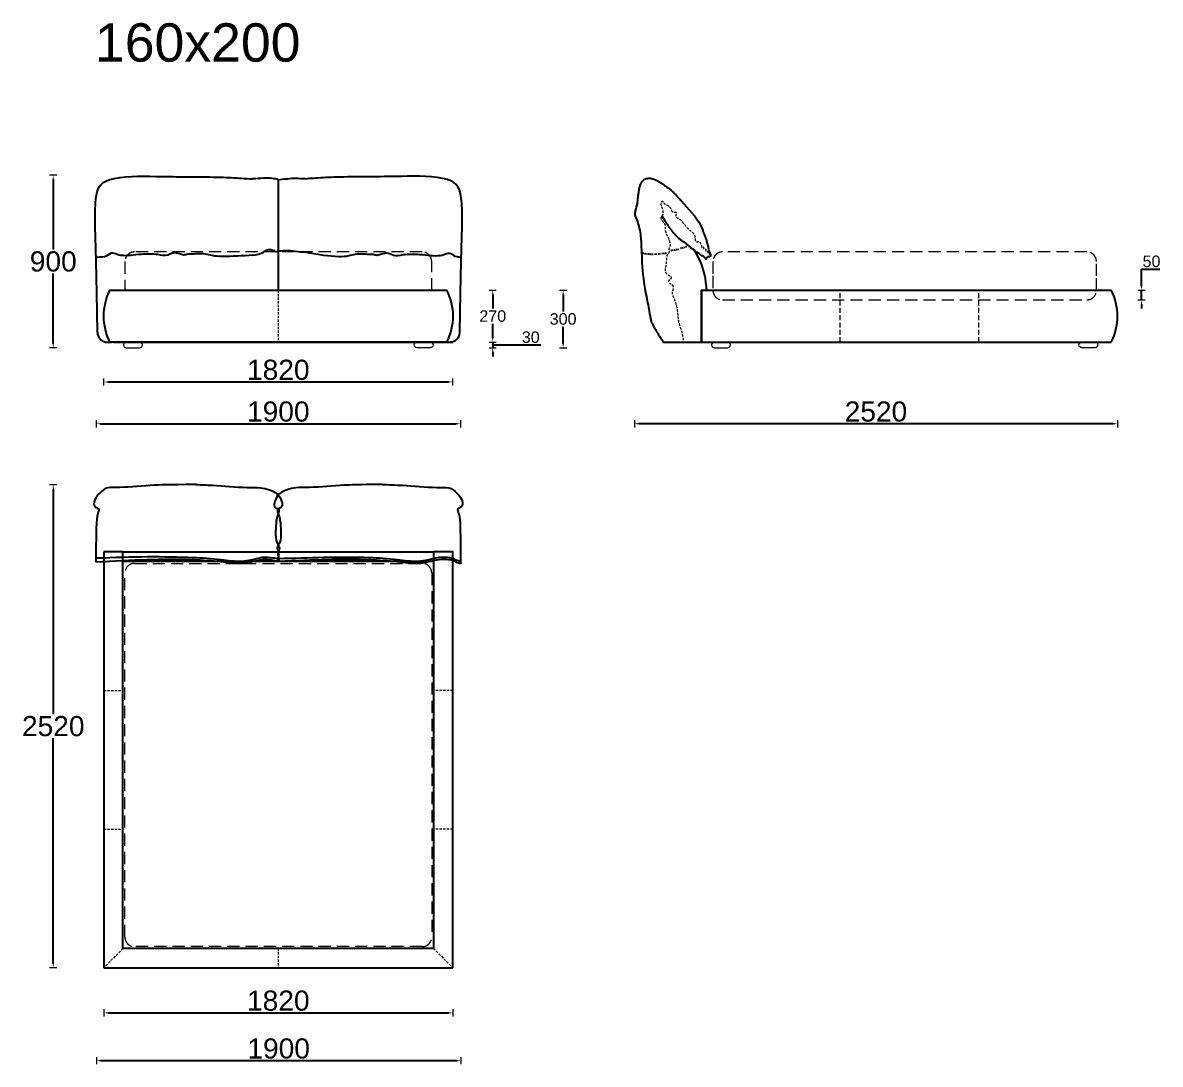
# Model space of a CAD drawing. Header units: millimetres. Extents: x -8642 to 13341, y -1807 to 10084.
# Drawn here: x -8642 to -2710, y 4649 to 10084 of the extents above; entities that cross this region are included whole.
import ezdxf

# ---------------------------------------------------------------- set-up
doc = ezdxf.new("R2010")
doc.units = ezdxf.units.MM
doc.header["$MEASUREMENT"] = 0
doc.linetypes.add('NASCOSTA', pattern=[9.525, 6.35, -3.175])
doc.linetypes.add('TRATTEGGIATA', pattern=[19.05, 12.7, -6.35])
doc.layers.add('_ARREDO', color=7, linetype='Continuous')
for name, color, linetype, lineweight in [('_CUCITURE', 8, 'TRATTEGGIATA', 9), ('_MATERASSO', 4, 'Continuous', 9), ('_PIEDINI', 3, 'Continuous', 9), ('_QUOTE', 1, 'Continuous', 9)]:
    doc.layers.add(name, color=color, linetype=linetype, lineweight=lineweight)
doc.styles.get("Standard").update_dxf_attribs({"font": 'arial.ttf'})
doc.dimstyles.new('1_1', dxfattribs={"dimscale": 15, "dimtxt": 4, "dimasz": 1.5, "dimexe": 1.25, "dimexo": 2, "dimtad": 1, "dimtih": 1, "dimtoh": 1, "dimdec": 0, "dimtxsty": 'Standard', "dimcen": 2.5, "dimclrd": 256, "dimclre": 256, "dimclrt": 256, "dimadec": 0, "dimazin": 0, "dimtfac": 1, "dimtdec": 0, "dimtmove": 0, "dimatfit": 3, "dimfxl": 1.25, "dimfxlon": 1, "dimlwe": 0, "dimarcsym": 0})

# ---------------------------------------------------------------- blocks, each defined once
blk = doc.blocks.new('*D0')
at = {"layer": '_QUOTE', "lineweight": 0, "transparency": 16777216}
for p, q in [((-8464.4, 7673.2), (-8501.9, 7673.2)), ((-8464.4, 5152.9), (-8501.9, 5152.9))]:
    blk.add_line(p, q, dxfattribs=at)
at = {"layer": '_QUOTE', "lineweight": -2, "transparency": 16777216}
for p, q in [((-8483.1, 7650.7), (-8483.1, 6476)), ((-8483.1, 5175.4), (-8483.1, 6350))]:
    blk.add_line(p, q, dxfattribs=at)
at = {"layer": '_QUOTE', "transparency": 16777216}
for points in [[(-8486.9, 7650.7), (-8479.4, 7650.7), (-8483.1, 7673.2)], [(-8486.9, 5175.4), (-8479.4, 5175.4), (-8483.1, 5152.9)]]:
    blk.add_solid(points, dxfattribs=at)
at = {"layer": 'Defpoints', "color": 0, "transparency": 16777216}
for p in [(-7739.8, 7673.2), (-8483.1, 5152.9), (-7739.8, 5152.9)]:
    blk.add_point(p, dxfattribs=at)
at = {"layer": '_QUOTE', "transparency": 16777216, "insert": (-8483.1, 6413), "char_height": 105, "attachment_point": 5}
blk.add_mtext('2520', dxfattribs=at)
blk = doc.blocks.new('*D1')
at = {"layer": '_QUOTE', "lineweight": 0, "transparency": 16777216}
for p, q in [((-8219.3, 8190.4), (-8219.3, 8227.9)), ((-6399.3, 8190.4), (-6399.3, 8227.9))]:
    blk.add_line(p, q, dxfattribs=at)
at = {"layer": '_QUOTE', "lineweight": -2, "transparency": 16777216}
blk.add_line((-8196.8, 8209.2), (-6421.8, 8209.2), dxfattribs=at)
at = {"layer": '_QUOTE', "transparency": 16777216}
for points in [[(-8196.8, 8212.9), (-8196.8, 8205.4), (-8219.3, 8209.2)], [(-6421.8, 8212.9), (-6421.8, 8205.4), (-6399.3, 8209.2)]]:
    blk.add_solid(points, dxfattribs=at)
at = {"layer": 'Defpoints', "color": 0, "transparency": 16777216}
for p in [(-6399.3, 8209.2), (-8219.3, 6237.9), (-6399.3, 6237.9)]:
    blk.add_point(p, dxfattribs=at)
at = {"layer": '_QUOTE', "transparency": 16777216, "insert": (-7309.3, 8272.2), "char_height": 105, "attachment_point": 5}
blk.add_mtext('1820', dxfattribs=at)
blk = doc.blocks.new('*D2')
at = {"layer": '_QUOTE', "lineweight": 0, "transparency": 16777216}
for p, q in [((-8257.6, 4686.8), (-8257.6, 4649.3)), ((-6357.2, 4686.8), (-6357.2, 4649.3))]:
    blk.add_line(p, q, dxfattribs=at)
at = {"layer": '_QUOTE', "lineweight": -2, "transparency": 16777216}
blk.add_line((-8235.1, 4668.1), (-6379.7, 4668.1), dxfattribs=at)
at = {"layer": '_QUOTE', "transparency": 16777216}
for points in [[(-8235.1, 4671.8), (-8235.1, 4664.3), (-8257.6, 4668.1)], [(-6379.7, 4671.8), (-6379.7, 4664.3), (-6357.2, 4668.1)]]:
    blk.add_solid(points, dxfattribs=at)
at = {"layer": 'Defpoints', "color": 0, "transparency": 16777216}
for p in [(-8257.6, 7404.9), (-6357.2, 7274.3), (-6357.2, 4668.1)]:
    blk.add_point(p, dxfattribs=at)
at = {"layer": '_QUOTE', "transparency": 16777216, "insert": (-7307.4, 4731), "char_height": 105, "attachment_point": 5}
blk.add_mtext('1900', dxfattribs=at)
blk = doc.blocks.new('*D3')
at = {"layer": '_QUOTE', "lineweight": 0, "transparency": 16777216}
for p, q in [((-8464.4, 9287.6), (-8501.9, 9287.6)), ((-8464.4, 8387.8), (-8501.9, 8387.8))]:
    blk.add_line(p, q, dxfattribs=at)
at = {"layer": '_QUOTE', "lineweight": -2, "transparency": 16777216}
for p, q in [((-8483.1, 9265.1), (-8483.1, 8900.7)), ((-8483.1, 8410.3), (-8483.1, 8774.7))]:
    blk.add_line(p, q, dxfattribs=at)
at = {"layer": '_QUOTE', "transparency": 16777216}
for points in [[(-8486.9, 9265.1), (-8479.4, 9265.1), (-8483.1, 9287.6)], [(-8486.9, 8410.3), (-8479.4, 8410.3), (-8483.1, 8387.8)]]:
    blk.add_solid(points, dxfattribs=at)
at = {"layer": 'Defpoints', "color": 0, "transparency": 16777216}
for p in [(-8483.1, 9287.6), (-7853.4, 9287.6), (-8067.5, 8387.8)]:
    blk.add_point(p, dxfattribs=at)
at = {"layer": '_QUOTE', "transparency": 16777216, "insert": (-8483.1, 8837.7), "char_height": 105, "attachment_point": 5}
blk.add_mtext('900', dxfattribs=at)
blk = doc.blocks.new('*D4')
at = {"layer": '_QUOTE', "lineweight": 0, "transparency": 16777216}
for p, q in [((-5842.6, 8687.8), (-5805.1, 8687.8)), ((-5842.6, 8387.8), (-5805.1, 8387.8))]:
    blk.add_line(p, q, dxfattribs=at)
at = {"layer": '_QUOTE', "lineweight": -2, "transparency": 16777216}
for p, q in [((-5823.8, 8665.3), (-5823.8, 8577.8)), ((-5823.8, 8410.3), (-5823.8, 8497.8))]:
    blk.add_line(p, q, dxfattribs=at)
at = {"layer": '_QUOTE', "transparency": 16777216}
for points in [[(-5827.6, 8665.3), (-5820.1, 8665.3), (-5823.8, 8687.8)], [(-5827.6, 8410.3), (-5820.1, 8410.3), (-5823.8, 8387.8)]]:
    blk.add_solid(points, dxfattribs=at)
at = {"layer": 'Defpoints', "color": 0, "transparency": 16777216}
for p in [(-6576.5, 8687.8), (-6576.5, 8387.8), (-5823.8, 8387.8)]:
    blk.add_point(p, dxfattribs=at)
at = {"layer": '_QUOTE', "transparency": 16777216, "insert": (-5823.8, 8537.8), "char_height": 60, "attachment_point": 5}
blk.add_mtext('300', dxfattribs=at)
blk = doc.blocks.new('*D5')
at = {"layer": '_QUOTE', "lineweight": 0, "transparency": 16777216}
for p, q in [((-6209.7, 8687.8), (-6172.2, 8687.8)), ((-6209.7, 8417.8), (-6172.2, 8417.8))]:
    blk.add_line(p, q, dxfattribs=at)
at = {"layer": '_QUOTE', "lineweight": -2, "transparency": 16777216}
for p, q in [((-6191, 8665.3), (-6191, 8592.8)), ((-6191, 8440.3), (-6191, 8512.8))]:
    blk.add_line(p, q, dxfattribs=at)
at = {"layer": '_QUOTE', "transparency": 16777216}
for points in [[(-6194.7, 8665.3), (-6187.2, 8665.3), (-6191, 8687.8)], [(-6194.7, 8440.3), (-6187.2, 8440.3), (-6191, 8417.8)]]:
    blk.add_solid(points, dxfattribs=at)
at = {"layer": 'Defpoints', "color": 0, "transparency": 16777216}
for p in [(-6774.4, 8687.8), (-6774.4, 8417.8), (-6191, 8417.8)]:
    blk.add_point(p, dxfattribs=at)
at = {"layer": '_QUOTE', "transparency": 16777216, "insert": (-6191, 8552.8), "char_height": 60, "attachment_point": 5}
blk.add_mtext('270', dxfattribs=at)
blk = doc.blocks.new('*D6')
at = {"layer": '_QUOTE', "lineweight": -2, "transparency": 16777216}
for p, q in [((-6191, 8440.3), (-6191, 8462.8)), ((-6191, 8417.8), (-6191, 8387.8)), ((-6191, 8417.8), (-6191, 8387.8)), ((-6191, 8402.8), (-6044.9, 8402.8)), ((-6191, 8365.3), (-6191, 8342.8)), ((-6044.9, 8402.8), (-5940.5, 8402.8))]:
    blk.add_line(p, q, dxfattribs=at)
at = {"layer": '_QUOTE', "lineweight": 0, "transparency": 16777216}
for p, q in [((-6209.7, 8417.8), (-6172.2, 8417.8)), ((-6209.7, 8387.8), (-6172.2, 8387.8))]:
    blk.add_line(p, q, dxfattribs=at)
at = {"layer": '_QUOTE', "transparency": 16777216}
for points in [[(-6194.7, 8440.3), (-6187.2, 8440.3), (-6191, 8417.8)], [(-6194.7, 8365.3), (-6187.2, 8365.3), (-6191, 8387.8)]]:
    blk.add_solid(points, dxfattribs=at)
at = {"layer": 'Defpoints', "color": 0, "transparency": 16777216}
for p in [(-6774.4, 8417.8), (-6551.2, 8387.8), (-6191, 8387.8)]:
    blk.add_point(p, dxfattribs=at)
at = {"layer": '_QUOTE', "transparency": 16777216, "insert": (-5992.7, 8442.8), "char_height": 60, "attachment_point": 5}
blk.add_mtext('30', dxfattribs=at)
blk = doc.blocks.new('*D7')
at = {"layer": '_QUOTE', "lineweight": -2, "transparency": 16777216}
for p, q in [((-2807.2, 8710.3), (-2807.2, 8798.4)), ((-2807.2, 8798.4), (-2712.1, 8798.4)), ((-2807.2, 8637.8), (-2807.2, 8687.8)), ((-2807.2, 8615.3), (-2807.2, 8592.8))]:
    blk.add_line(p, q, dxfattribs=at)
at = {"layer": '_QUOTE', "lineweight": 0, "transparency": 16777216}
for p, q in [((-2826, 8687.8), (-2788.5, 8687.8)), ((-2826, 8637.8), (-2788.5, 8637.8))]:
    blk.add_line(p, q, dxfattribs=at)
at = {"layer": '_QUOTE', "transparency": 16777216}
for points in [[(-2811, 8710.3), (-2803.5, 8710.3), (-2807.2, 8687.8)], [(-2811, 8615.3), (-2803.5, 8615.3), (-2807.2, 8637.8)]]:
    blk.add_solid(points, dxfattribs=at)
at = {"layer": 'Defpoints', "color": 0, "transparency": 16777216}
for p in [(-3359.5, 8687.8), (-3359.5, 8637.8), (-2807.2, 8637.8)]:
    blk.add_point(p, dxfattribs=at)
at = {"layer": '_QUOTE', "transparency": 16777216, "insert": (-2755, 8838.4), "char_height": 60, "attachment_point": 5}
blk.add_mtext('50', dxfattribs=at)
blk = doc.blocks.new('*D8')
at = {"layer": '_QUOTE', "lineweight": 0, "transparency": 16777216}
for p, q in [((-8219.3, 4936.3), (-8219.3, 4898.8)), ((-6399.3, 4936.3), (-6399.3, 4898.8))]:
    blk.add_line(p, q, dxfattribs=at)
at = {"layer": '_QUOTE', "lineweight": -2, "transparency": 16777216}
blk.add_line((-8196.8, 4917.6), (-6421.8, 4917.6), dxfattribs=at)
at = {"layer": '_QUOTE', "transparency": 16777216}
for points in [[(-8196.8, 4921.3), (-8196.8, 4913.8), (-8219.3, 4917.6)], [(-6421.8, 4921.3), (-6421.8, 4913.8), (-6399.3, 4917.6)]]:
    blk.add_solid(points, dxfattribs=at)
at = {"layer": 'Defpoints', "color": 0, "transparency": 16777216}
for p in [(-8219.3, 6119.3), (-6399.3, 6076.6), (-6399.3, 4917.6)]:
    blk.add_point(p, dxfattribs=at)
at = {"layer": '_QUOTE', "transparency": 16777216, "insert": (-7309.3, 4980.6), "char_height": 105, "attachment_point": 5}
blk.add_mtext('1820', dxfattribs=at)
blk = doc.blocks.new('*D9')
at = {"layer": '_QUOTE', "lineweight": 0, "transparency": 16777216}
for p, q in [((-5452.2, 8010.1), (-5452.2, 7972.6)), ((-2932.4, 8010.1), (-2932.4, 7972.6))]:
    blk.add_line(p, q, dxfattribs=at)
at = {"layer": '_QUOTE', "lineweight": -2, "transparency": 16777216}
blk.add_line((-2954.9, 7991.4), (-5429.7, 7991.4), dxfattribs=at)
at = {"layer": '_QUOTE', "transparency": 16777216}
for points in [[(-5429.7, 7995.1), (-5429.7, 7987.6), (-5452.2, 7991.4)], [(-2954.9, 7995.1), (-2954.9, 7987.6), (-2932.4, 7991.4)]]:
    blk.add_solid(points, dxfattribs=at)
at = {"layer": 'Defpoints', "color": 0, "transparency": 16777216}
for p in [(-5452.2, 8808.8), (-2932.4, 8552.8), (-5452.2, 7991.4)]:
    blk.add_point(p, dxfattribs=at)
at = {"layer": '_QUOTE', "transparency": 16777216, "insert": (-4192.3, 8054.4), "char_height": 105, "attachment_point": 5}
blk.add_mtext('2520', dxfattribs=at)
blk = doc.blocks.new('Sezione testata')
at = {"layer": '_ARREDO', "lineweight": 25}
for points in [[(-13185.4, -19536.9), (-13183.7, -19525.5), (-13183.5, -19523.1), (-13183.3, -19520.4), (-13183, -19517.5), (-13182.6, -19514.1), (-13182.3, -19510.4), (-13181.8, -19506.6), (-13181.5, -19502.6), (-13181, -19498.4), (-13180.3, -19494), (-13179.9, -19489.7), (-13178.4, -19480.5), (-13176.9, -19471.3), (-13176, -19466.6), (-13175, -19462.1), (-13174, -19457.8), (-13173, -19453.5), (-13171.9, -19449.3), (-13170.5, -19445.4), (-13169.3, -19441.8), (-13167.8, -19438.3), (-13166.4, -19435), (-13164.8, -19432), (-13163, -19429.3), (-13161.4, -19426.7), (-13159.6, -19424.3), (-13157.8, -19422.2), (-13156, -19420.3), (-13153.9, -19418.5), (-13152, -19416.9), (-13150, -19415.5), (-13147.8, -19414.2), (-13145.7, -19413.1), (-13143.5, -19412.2), (-13141.4, -19411.3), (-13139.1, -19410.7), (-13137, -19410.2), (-13134.7, -19409.6), (-13132.5, -19409.3), (-13130.2, -19409.1), (-13127.9, -19408.9), (-13125.7, -19408.9), (-13123.4, -19408.9), (-13118.8, -19409.1), (-13114.2, -19409.6), (-13109.7, -19410.6), (-13105.2, -19411.7), (-13100.7, -19413.1), (-13096.3, -19414.6), (-13091.8, -19416.6), (-13087.5, -19418.6), (-13083.3, -19420.6), (-13079.1, -19422.9), (-13074.9, -19425.2), (-13070.8, -19427.8), (-13067, -19430.3), (-13063.1, -19432.8), (-13055.4, -19438.2), (-13048.2, -19443.4), (-13044.7, -19446), (-13041.2, -19448.4), (-13037.9, -19450.9), (-13034.5, -19453.2), (-13031.3, -19455.4), (-13028, -19457.3), (-13024.9, -19459.3), (-13023.2, -19460.3), (-13021.6, -19461.2), (-13019.6, -19462.5), (-13018.6, -19463.3), (-13017.6, -19464.1), (-13016.4, -19464.8), (-13015.2, -19465.7), (-13013.8, -19466.8), (-13012.5, -19468.1), (-13011.1, -19469.3), (-13009.5, -19470.7), (-13007.6, -19472.3), (-13005.9, -19474), (-13004, -19475.9), (-13001.8, -19477.8), (-12999.6, -19480.1), (-12997.2, -19482.5), (-12994.7, -19485.1), (-12992.1, -19487.8), (-12989.2, -19490.8), (-12986.1, -19494.2), (-12982.9, -19497.6), (-12979.4, -19501.2), (-12977.6, -19503.3), (-12975.8, -19505.3), (-12974, -19507.4), (-12972.1, -19509.6), (-12970.1, -19511.8), (-12968, -19514.1), (-12965.8, -19516.4), (-12963.7, -19518.8), (-12961.6, -19521.3), (-12959.2, -19523.9), (-12957, -19526.6), (-12954.5, -19529.3), (-12952.1, -19532.1), (-12949.6, -19534.9), (-12946.9, -19538), (-12944.4, -19540.9), (-12943.1, -19542.5)], [(-13185.4, -19536.9), (-13186.5, -19539.9), (-13187.4, -19542.7), (-13189, -19548), (-13191.3, -19557.9), (-13194.2, -19568.3), (-13196.9, -19578.9), (-13198, -19584.2), (-13198.7, -19589.5), (-13198.9, -19594.7), (-13198.3, -19599.6), (-13197.2, -19604.7), (-13195.4, -19609.5), (-13191.4, -19619.1), (-13187.6, -19628.9), (-13184, -19639), (-13180.9, -19649.1), (-13178.2, -19659.5), (-13175.7, -19669.9), (-13173.5, -19680.3), (-13171.6, -19690.7), (-13170.1, -19701.2), (-13168.9, -19711.7), (-13167.8, -19722.2), (-13166.2, -19743.1), (-13165.3, -19764.2), (-13164.6, -19785.1), (-13163, -19827.2), (-13162.1, -19848.3), (-13160.7, -19869.6), (-13158.8, -19890.7), (-13156.6, -19911.7), (-13154.1, -19932.5), (-13151.2, -19953), (-13148.1, -19973.5), (-13144.5, -19993.7), (-13140.7, -20014.4), (-13138.6, -20025), (-13136.6, -20035.9), (-13132.2, -20058.1), (-13130.1, -20069), (-13128.1, -20079.4), (-13127.2, -20084.3), (-13126.4, -20088.7), (-13125.8, -20093), (-13125, -20097), (-13124.4, -20100.5), (-13123.9, -20103.9), (-13123.5, -20106.6), (-13123.3, -20108.8), (-13122.9, -20110.8), (-13122.7, -20113), (-13122.3, -20114.6), (-13122.2, -20116.4), (-13121.8, -20118.4), (-13121.3, -20121), (-13120.6, -20123.9), (-13119.8, -20127.5), (-13119, -20131.9), (-13117.9, -20136.8), (-13116.8, -20142.3), (-13116, -20145.6), (-13115.3, -20148.9), (-13114.3, -20152.5), (-13113.6, -20154.7), (-13113, -20157.3), (-13111.6, -20160.6), (-13110.7, -20162.5), (-13109.6, -20164.7), (-13108.5, -20167.1), (-13107.1, -20169.9), (-13105.5, -20172.9), (-13103.7, -20176.2), (-13101.8, -20179.8), (-13099.4, -20183.9), (-13096.7, -20188.4), (-13093.8, -20193.4), (-13090.9, -20198.7), (-13087.2, -20204.5), (-13083.5, -20211), (-13079.3, -20217.8), (-13074.8, -20225.1), (-13069.9, -20233), (-13064.6, -20241.6), (-13058.8, -20250.8), (-13052.6, -20260.6), (-13051, -20263.2), (-12851.6, -20263.2)], [(-13058.5, -19605.6), (-13044.4, -19627.9), (-13043, -19629.7), (-13042, -19631.6), (-13040.8, -19633.5), (-13039.7, -19635.2), (-13038.5, -19636.9), (-13037.4, -19638.5), (-13036.5, -19640.2), (-13035.4, -19641.8), (-13034.5, -19643.2), (-13033.5, -19644.7), (-13032.6, -19646.2), (-13031.6, -19647.5), (-13030.8, -19648.8), (-13029.2, -19651.3), (-13027.6, -19653.8), (-13026.1, -19655.9), (-13024.7, -19657.9), (-13023.4, -19660), (-13022.1, -19661.6), (-13021, -19663.3), (-13019.9, -19664.9), (-13018.8, -19666.4), (-13018, -19667.7), (-13017, -19669), (-13016.3, -19670.1), (-13015.3, -19671.3), (-13014.6, -19672.2), (-13013.9, -19673.3), (-13013.2, -19674.2), (-13012.5, -19675.1), (-13011.3, -19676.6), (-13010, -19678.2), (-13007.6, -19681.3), (-13002.6, -19687.2), (-12997.8, -19693.1), (-12992.7, -19698.8), (-12990.2, -19701.8), (-12987.5, -19704.7), (-12984.9, -19707.4), (-12982.3, -19710.2), (-12979.5, -19712.8), (-12976.7, -19715.5), (-12973.7, -19718.1), (-12970.8, -19720.7), (-12967.9, -19723.2), (-12965, -19725.6), (-12961.9, -19728), (-12958.7, -19730.2), (-12955.7, -19732.6), (-12952.5, -19734.7), (-12949.2, -19736.7), (-12946, -19738.8), (-12942.5, -19740.7), (-12906.1, -19772), (-12899.1, -19775.4), (-12897.5, -19776.4), (-12895.8, -19777.3), (-12894.3, -19778.5), (-12892.7, -19779.7), (-12891.5, -19781.2), (-12890.2, -19782.7), (-12887.7, -19785.8), (-12886.6, -19787.3), (-12885.2, -19788.8), (-12884, -19790.1), (-12883.2, -19790.8), (-12882.5, -19791.3), (-12881.7, -19791.9), (-12880.9, -19792.5), (-12880.1, -19792.7), (-12879.3, -19793.3), (-12877.4, -19793.9), (-12875.7, -19794.5), (-12873.8, -19795.2), (-12872, -19795.9), (-12870.2, -19796.7), (-12869.3, -19797.1), (-12868.6, -19797.6), (-12867.1, -19798.7), (-12865.5, -19800), (-12862.7, -19802.7), (-12861.4, -19804), (-12859.8, -19805.2), (-12858.3, -19806.3), (-12856.6, -19807.5), (-12854.9, -19808.5), (-12853.1, -19809.4), (-12849.7, -19811.1), (-12847.9, -19811.8), (-12846.3, -19812.6), (-12844.9, -19813.6), (-12843.3, -19814.4), (-12841.9, -19815.7), (-12840.4, -19816.9), (-12839.6, -19817.6), (-12838.9, -19818.3), (-12838.1, -19819.1), (-12837.2, -19820), (-12835.6, -19821.9), (-12834, -19824), (-12832.2, -19825.9), (-12831.3, -19826.9), (-12830.5, -19827.6), (-12829.9, -19828.4), (-12829.1, -19829), (-12828.4, -19829.6), (-12827.7, -19829.7), (-12827.5, -19829.8), (-12827.1, -19829.9), (-12826.9, -19830), (-12826.5, -19829.9), (-12826.4, -19829.7), (-12826.1, -19829.6), (-12826, -19829.3), (-12825.7, -19829), (-12825.4, -19828.2), (-12825.1, -19827.3), (-12824.9, -19826.3), (-12824.7, -19825.3), (-12824.2, -19824.4), (-12823.8, -19823.3), (-12823.2, -19822.3), (-12822.7, -19821.4), (-12822.1, -19820.6), (-12821.4, -19819.8), (-12820.5, -19819.2), (-12819.7, -19818.5), (-12818.9, -19818.1), (-12818, -19817.6), (-12816.1, -19816.9), (-12815.2, -19816.8), (-12814.2, -19816.9), (-12813.3, -19816.8), (-12812.3, -19817), (-12811.3, -19817.1), (-12810.3, -19817.3), (-12808.2, -19817.7)], [(-12846.7, -19676), (-12844.9, -19681.5), (-12843.6, -19684.9), (-12841.4, -19691.5), (-12840.1, -19694.7), (-12838.9, -19697.9), (-12837.7, -19700.9), (-12836.4, -19704.1), (-12835.2, -19707.1), (-12834, -19710.1), (-12832.9, -19713), (-12831.8, -19715.8), (-12830.6, -19718.6), (-12829.5, -19721.5), (-12825.8, -19732.6), (-12825, -19735.4), (-12824.3, -19738.2), (-12822.9, -19743.6), (-12821.4, -19749.1), (-12820.7, -19751.9), (-12820.1, -19754.8), (-12818.7, -19760.7), (-12817.3, -19766.7), (-12815.8, -19772.7), (-12814.4, -19778.8), (-12812.9, -19785), (-12811.4, -19791.1), (-12804.2, -19808.2)]]:
    blk.add_lwpolyline(points, dxfattribs=at)
at = {"layer": '_ARREDO'}
blk.add_lwpolyline([(-12851.6, -20263.2), (-12851.6, -19993.2), (-12823.5, -19993.2)], dxfattribs=at)
for points in [[(-12943.1, -19542.5), (-12907.3, -19584.1), (-12864, -19624), (-12846.7, -19676)], [(-12804.2, -19808.2), (-12802.8, -19811.4), (-12804.9, -19818.5), (-12808.2, -19817.7)]]:
    blk.add_open_spline(points, degree=3, dxfattribs=at)
at = {"layer": '_ARREDO', "lineweight": 25}
blk.add_open_spline([(-12823.5, -19993.2), (-12824.2, -19986.4), (-12825, -19979.5), (-12825.8, -19972.7), (-12825.8, -19972.7), (-12825.8, -19972.7), (-12825.8, -19972.7), (-12831.6, -19921.4), (-12839.3, -19854.5), (-12895, -19777.9)], degree=3, knots=[-19.746579, -19.746579, -19.746579, -19.746579, -0.0005, -0.0005, -0.0005, 0, 0, 0, 200.280771, 200.280771, 200.280771, 200.280771], dxfattribs=at)
at = {"layer": '_CUCITURE', "lineweight": 25}
for points in [[(-13151.2, -19802.1), (-13156.4, -19801.4)], [(-13141.6, -19803.5), (-13148, -19802.5)], [(-13132.2, -19804.7), (-13136.3, -19804.2), (-13138.4, -19803.9)], [(-13122.7, -19805.5), (-13126.3, -19805.4), (-13129, -19804.9)], [(-13113.1, -19806), (-13116.3, -19805.8), (-13119.5, -19805.7)], [(-13103.4, -19806.1), (-13106.1, -19806.1), (-13110, -19806)], [(-13044, -19801.6), (-13046.2, -19801.8), (-13100.3, -19806)], [(-13034.3, -19801.5), (-13040.8, -19801.6)], [(-13011.8, -19785), (-13006.7, -19784.3)], [(-13003.6, -19783.8), (-12997.1, -19782.8)], [(-12994, -19782.3), (-12991.7, -19782.1), (-12987.7, -19781.3)], [(-12984.6, -19780.8), (-12982, -19780.4), (-12978.2, -19779.6)], [(-12975.1, -19779.1), (-12972, -19778.4), (-12968.9, -19777.7)], [(-12961.1, -19774.2), (-12954.9, -19772.1)], [(-12951.9, -19771.2), (-12946.8, -19769.6)], [(-12943.7, -19768.9), (-12940.2, -19768.1), (-12937.5, -19767.2)], [(-12934.4, -19766.5), (-12930.5, -19765.3), (-12928.5, -19764.7)]]:
    blk.add_lwpolyline(points, dxfattribs=at)
at = {"layer": '_CUCITURE'}
blk.add_spline([(-12944.6, -20254), (-12953.1, -20211.4), (-12968.3, -20162.2), (-12974.3, -20113.5), (-12989.9, -20046.1), (-13001.8, -19998.9), (-12997.3, -19975.3), (-13002.4, -19967.7), (-13019.2, -19954.9), (-13020.7, -19943.4), (-13008, -19929.5), (-13032.8, -19907.2), (-13034.3, -19858.4), (-13032.6, -19828.2), (-13026.9, -19806.2), (-13018.7, -19794), (-13020.6, -19780.3), (-13015.4, -19767.2), (-13014.2, -19749.7), (-13028.8, -19708.6), (-13039, -19678.9), (-13039.3, -19653.1), (-13058, -19627.2), (-13060.8, -19613.2), (-13053.3, -19600.4), (-13050.5, -19586.9), (-13055.6, -19563.6), (-13060.9, -19543), (-13055.6, -19527.7), (-13049.4, -19536.5), (-13031.2, -19549), (-13014.2, -19563.6), (-12996.4, -19586.5), (-12984.6, -19585.8), (-12984.9, -19606.7), (-12970.8, -19618.8), (-12948.4, -19639.8), (-12909.9, -19681.5), (-12887.1, -19709.5), (-12876.1, -19740.5), (-12861.5, -19739.5), (-12856.2, -19751.2), (-12851.2, -19757.5), (-12851.2, -19767.6), (-12842, -19767.2), (-12839.2, -19777.2), (-12828.6, -19780.9), (-12830.5, -19789), (-12820, -19790.4), (-12818.1, -19799.9), (-12808.1, -19805.2), (-12804.8, -19814.4)], degree=3, dxfattribs=at)
blk = doc.blocks.new('*D11')
at = {"layer": '_QUOTE', "lineweight": 0, "transparency": 16777216}
for p, q in [((-8259.5, 8010.1), (-8259.5, 7972.6)), ((-6359.2, 8010.1), (-6359.2, 7972.6))]:
    blk.add_line(p, q, dxfattribs=at)
at = {"layer": '_QUOTE', "lineweight": -2, "transparency": 16777216}
blk.add_line((-8237, 7991.4), (-6381.7, 7991.4), dxfattribs=at)
at = {"layer": '_QUOTE', "transparency": 16777216}
for points in [[(-8237, 7995.1), (-8237, 7987.6), (-8259.5, 7991.4)], [(-6381.7, 7995.1), (-6381.7, 7987.6), (-6359.2, 7991.4)]]:
    blk.add_solid(points, dxfattribs=at)
at = {"layer": 'Defpoints', "color": 0, "transparency": 16777216}
for p in [(-8259.5, 9183.1), (-6359.2, 9052.5), (-6359.2, 7991.4)]:
    blk.add_point(p, dxfattribs=at)
at = {"layer": '_QUOTE', "transparency": 16777216, "insert": (-7309.3, 8054.4), "char_height": 105, "attachment_point": 5}
blk.add_mtext('1900', dxfattribs=at)

msp = doc.modelspace()

# ---------------------------------------------------------------- linework, layer by layer
at = {"layer": '_ARREDO', "color": 0}
for p, q in [((-7310.7, 9265.4), (-7310.1, 8687.8)), ((-7310.7, 9265.4), (-7310.1, 8687.8)), ((-7308.4, 8687.8), (-7308.5, 9264.8)), ((-8211.3, 8417.8), (-8178.4, 8417.8)), ((-8169.3, 8417.8), (-6399.3, 8417.8))]:
    msp.add_line(p, q, dxfattribs=at)
at = {"layer": '_ARREDO'}
msp.add_line((-5102.4, 8417.8), (-2964.7, 8417.8), dxfattribs=at)
msp.add_lwpolyline([(-6431.6, 8417.8), (-8187.1, 8417.8, -0.238729), (-8187.1, 8687.8), (-6431.6, 8687.8, -0.238729)], format="xyb", close=True, dxfattribs=at)
for points in [[(-5102.4, 8417.8), (-5102.4, 8687.8)], [(-5102.4, 8687.8), (-5102.4, 8417.8)], [(-5102.4, 8687.8), (-2964.7, 8687.8)], [(-6431.6, 8417.8), (-6412.7, 8417.9)], [(-8219.3, 7322.9), (-8219.3, 5152.9)], [(-8119.3, 5252.9), (-8119.3, 7322.9), (-8219.3, 7322.9)], [(-6399.3, 5152.9), (-6399.3, 7322.9), (-6499.3, 7322.9), (-6499.3, 5252.9)], [(-6499.3, 5252.9), (-8119.3, 5252.9)], [(-8219.3, 5152.9), (-6399.3, 5152.9)]]:
    msp.add_lwpolyline(points, dxfattribs=at)
msp.add_lwpolyline([(-2964.7, 8417.8), (-2964.7, 8417.8, 0.238729), (-2964.7, 8687.8, 0.238729)], format="xyb", dxfattribs=at)
msp.add_lwpolyline([(-8119.3, 7272.9), (-8119.3, 7322.9), (-6499.3, 7322.9), (-6499.3, 7272.9)], close=True, dxfattribs=at)
at = {"layer": '_ARREDO', "color": 0}
for centre, radius, start, end in [((-8200.9, 8468.7), 51.9, 181.44473, 258.3601), ((-6412.7, 8467.9), 50, 270.04276, 359.40329)]:
    msp.add_arc(centre, radius, start, end, dxfattribs=at)
for points, knots in [([(-8252.7, 8467.3), (-8258.4, 9065.5), (-8297.1, 9235.6), (-8113.1, 9287.2), (-7903.1, 9278.8), (-7674.9, 9281.1), (-7517.7, 9273.9), (-7462.8, 9269.7), (-7443.6, 9268.9)], [0.97874, 0.97874, 0.97874, 0.97874, 33.87459, 41.444807, 67.800101, 98.55114, 109.295887, 115.063562, 115.063562, 115.063562, 115.063562]), ([(-7309.4, 9264.8), (-7319.2, 9267.4), (-7355.4, 9275.9), (-7402.2, 9270.6), (-7443.6, 9268.9)], [141.247301, 141.247301, 141.247301, 141.247301, 145.493894, 156.0179, 156.0179, 156.0179, 156.0179]), ([(-7309.4, 9264.8), (-7278.2, 9267.4), (-7233.3, 9275.2), (-7190.1, 9271.3), (-7159.2, 9269.5)], [142.576049, 142.576049, 142.576049, 142.576049, 146.822642, 156.169675, 156.169675, 156.169675, 156.169675]), ([(-6362.7, 8467.3), (-6357.1, 9065.5), (-6318.4, 9235.6), (-6502.3, 9287.2), (-6712.4, 9278.8), (-6940.5, 9281.1), (-7093.5, 9274.1), (-7144.2, 9270.4), (-7159.2, 9269.5)], [0.978652, 0.978652, 0.978652, 0.978652, 33.87459, 41.444807, 67.800101, 98.55114, 109.295887, 113.789424, 113.789424, 113.789424, 113.789424]), ([(-7193.7, 8886.6), (-7227.9, 8891.9), (-7264.8, 8896), (-7305.2, 8891.7), (-7309.3, 8891.6)], [99.121874, 99.121874, 99.121874, 99.121874, 109.465772, 110.6844, 110.6844, 110.6844, 110.6844]), ([(-7739.8, 7674.2), (-7897.9, 7673.3), (-7987.2, 7669.2), (-8100.4, 7657.6), (-8213.4, 7659.8), (-8226.5, 7642.1), (-8265.6, 7605.8), (-8281.6, 7557.1), (-8239.8, 7549), (-8255.2, 7513.4), (-8259.4, 7492.9), (-8261.4, 7271.6)], [1323.899986, 1323.899986, 1323.899986, 1323.899986, 1427.9085, 1645.520083, 1731.152126, 1839.404734, 1862.672187, 1931.372978, 1952.584466, 1981.71284, 2036.703079, 2036.703079, 2036.703079, 2036.703079]), ([(-7739.8, 7674.2), (-7710.9, 7673.3), (-7621.7, 7669.2), (-7508.5, 7657.6), (-7395.5, 7659.8), (-7336, 7643.1), (-7311.7, 7622.7), (-7309.6, 7620.7)], [1323.899986, 1323.899986, 1323.899986, 1323.899986, 1427.9085, 1645.520083, 1731.152126, 1839.404734, 1850.000893, 1850.000893, 1850.000893, 1850.000893]), ([(-6767.6, 7674.7), (-6896.6, 7673.8), (-6991.7, 7669.8), (-7110.7, 7657.6), (-7223.7, 7659.8), (-7283.2, 7643.1), (-7307.5, 7622.7), (-7309.6, 7620.7)], [1302.922883, 1302.922883, 1302.922883, 1302.922883, 1427.9085, 1645.520083, 1731.152126, 1839.404734, 1850.000893, 1850.000893, 1850.000893, 1850.000893]), ([(-6767.6, 7674.7), (-6732.9, 7673.8), (-6637.8, 7669.8), (-6518.8, 7657.6), (-6405.8, 7659.8), (-6392.6, 7642.1), (-6353.5, 7605.8), (-6337.6, 7557.1), (-6379.4, 7549), (-6363, 7511.2), (-6359.2, 7489.7), (-6358.2, 7263.1)], [1302.922883, 1302.922883, 1302.922883, 1302.922883, 1427.9085, 1645.520083, 1731.152126, 1839.404734, 1862.672187, 1931.372978, 1952.584466, 1981.71284, 2043.327416, 2043.327416, 2043.327416, 2043.327416]), ([(-8261.2, 7291.2), (-8059.7, 7298.8), (-7858.3, 7301.1), (-7620.9, 7286.3), (-7519.5, 7270.3), (-7446.2, 7281.4), (-7381, 7300.6), (-7350.3, 7293.2), (-7329.2, 7291.1), (-7307.9, 7288.6)], [11.201003, 11.201003, 11.201003, 11.201003, 57.024861, 71.582805, 82.671143, 87.487296, 93.722995, 102.895022, 105.505868, 105.505868, 105.505868, 105.505868]), ([(-7307.9, 7288.6), (-7152.1, 7291.5), (-6943.5, 7302.5), (-6701.3, 7286.2), (-6599.8, 7270.4), (-6526.5, 7281.4), (-6461.3, 7300.6), (-6387.3, 7291.7), (-6384.9, 7278.9), (-6361.6, 7274.8), (-6359.4, 7274.4), (-6359.2, 7274.3), (-6359.1, 7274.3), (-6357.2, 7274.3)], [9.670093, 9.670093, 9.670093, 9.670093, 57.024861, 71.582805, 82.671143, 87.487296, 93.722995, 102.895022, 109.305189, 109.97897, 109.97897, 109.97897, 110.02915, 110.02915, 110.02915, 110.02915]), ([(-8261.4, 7271.6), (-8067.4, 7281.3), (-7861.8, 7291), (-7620.2, 7275), (-7518.7, 7259.1), (-7445.4, 7270.2), (-7380.2, 7289.3), (-7350.1, 7282.2), (-7313.8, 7274.5), (-7308.1, 7273.9)], [9.23544, 9.23544, 9.23544, 9.23544, 56.33891, 70.896853, 81.985192, 86.801344, 93.037044, 102.209071, 104.313668, 104.313668, 104.313668, 104.313668]), ([(-7308.1, 7273.9), (-7121.4, 7282.4), (-6929.1, 7290.2), (-6700.5, 7275), (-6599.1, 7259.1), (-6525.7, 7270.2), (-6460.6, 7289.3), (-6386.5, 7280.4), (-6384.1, 7267.7), (-6360.9, 7263.5), (-6358.6, 7263.1), (-6358.3, 7263.1), (-6358, 7263.1), (-6357.2, 7263)], [13.178188, 13.178188, 13.178188, 13.178188, 56.33891, 70.896853, 81.985192, 86.801344, 93.037044, 102.209071, 108.619238, 109.293019, 109.293019, 109.293019, 109.340932, 109.340932, 109.340932, 109.340932])]:
    msp.add_open_spline(points, degree=3, knots=knots, dxfattribs=at)
at = {"layer": '_ARREDO'}
msp.add_spline([(-7443, 8870.3), (-7386, 8887.4), (-7366.1, 8899.3), (-7342.5, 8899.3), (-7321.5, 8890.7), (-7311.1, 8891.6), (-7309.3, 8891.6), (-7309.2, 8891.4)], degree=3, dxfattribs=at)
for points, knots in [([(-7443, 8870.3), (-7496.2, 8867.1), (-7566.4, 8862.9), (-7649.2, 8865.3), (-7699.5, 8882.6), (-7742.9, 8875.7), (-7780.9, 8877.4), (-7802.8, 8868.4), (-7827.7, 8880.2), (-7853, 8884.7), (-7873.4, 8877.9), (-7897.5, 8864.7), (-7949.6, 8879.4), (-7999.8, 8876), (-8067.7, 8872.2), (-8129, 8861.2), (-8181.2, 8889.9), (-8202.2, 8861.6), (-8233.9, 8859.3), (-8259.3, 8859.6)], [0, 0, 0, 0, 160.191262, 211.361434, 246.70273, 317.479205, 339.361403, 360.589837, 384.323596, 417.889123, 435.335847, 447.911164, 498.95428, 584.308715, 600.994472, 704.120715, 748.396454, 820.870352, 891.233399, 891.233399, 891.233399, 891.233399]), ([(-7153.7, 8883.9), (-7100.2, 8876.2), (-7029.9, 8861.6), (-6946, 8865.4), (-6895.8, 8882.6), (-6852.4, 8875.7), (-6814.4, 8877.4), (-6792.5, 8868.4), (-6767.6, 8880.2), (-6742.3, 8884.7), (-6721.9, 8877.9), (-6697.8, 8864.7), (-6645.7, 8879.4), (-6595.5, 8876), (-6527.6, 8872.2), (-6466.3, 8861.2), (-6414.1, 8889.9), (-6397.4, 8867.5), (-6376.2, 8861.7), (-6356.1, 8860.2)], [0, 0, 0, 0, 163.129336, 214.299509, 249.640804, 320.41728, 342.299478, 363.527911, 387.26167, 420.827197, 438.273921, 450.849238, 501.892355, 587.246789, 603.932546, 707.058789, 751.334528, 823.808426, 872.558092, 872.558092, 872.558092, 872.558092]), ([(-7309.6, 7620.7), (-7330.3, 7589.5), (-7340.5, 7554), (-7300.1, 7546.1), (-7317.1, 7507), (-7321.8, 7477.8), (-7326, 7367), (-7295.7, 7346.3), (-7315.4, 7322.4), (-7307.8, 7300.2), (-7313.9, 7279.8), (-7314, 7272.9)], [1866.717018, 1866.717018, 1866.717018, 1866.717018, 1931.372978, 1952.584466, 1981.71284, 2047.171298, 2078.134974, 2120.549862, 2140.836472, 2171.731521, 2202.716032, 2202.716032, 2202.716032, 2202.716032]), ([(-7309.6, 7620.7), (-7288.9, 7589.5), (-7278.7, 7554), (-7319.1, 7546.1), (-7302.2, 7507), (-7297.4, 7477.8), (-7293.2, 7367), (-7323.5, 7346.3), (-7303.8, 7322.4), (-7311.4, 7300.2), (-7305.3, 7279.8), (-7305.2, 7272.9)], [1866.717018, 1866.717018, 1866.717018, 1866.717018, 1931.372978, 1952.584466, 1981.71284, 2047.171298, 2078.134974, 2120.549862, 2140.836472, 2171.731521, 2202.716032, 2202.716032, 2202.716032, 2202.716032])]:
    msp.add_open_spline(points, degree=3, knots=knots, dxfattribs=at)
at = {"layer": '_ARREDO', "color": 0}
for points in [[(-7153.7, 8883.9), (-7171.4, 8886.2), (-7184.2, 8885.7), (-7193.7, 8886.6)], [(-7307.9, 7357.3), (-7307.9, 7355.8), (-7307.9, 7354.3), (-7307.9, 7352.7)]]:
    msp.add_open_spline(points, degree=3, dxfattribs=at)
at = {"layer": '_CUCITURE'}
for p, q in [((-7309.3, 8687.8), (-7309.3, 8417.8)), ((-8219.3, 6599.6), (-8119.3, 6599.6)), ((-6399.3, 6599.6), (-6499.3, 6599.6)), ((-8219.3, 5876.2), (-8119.3, 5876.2)), ((-6399.3, 5876.2), (-6499.3, 5876.2)), ((-7309.3, 5252.9), (-7309.3, 5152.9))]:
    msp.add_line(p, q, dxfattribs=at)
at = {"layer": '_CUCITURE', "ltscale": 2}
for p, q in [((-4379.1, 8417.8), (-4379.1, 8687.8)), ((-3655.8, 8417.8), (-3655.8, 8687.8))]:
    msp.add_line(p, q, dxfattribs=at)
at = {"layer": '_CUCITURE'}
for points in [[(-8119.3, 5252.9), (-8219.3, 5152.9)], [(-6499.3, 5252.9), (-6399.3, 5152.9)]]:
    msp.add_lwpolyline(points, dxfattribs=at)
at = {"layer": '_MATERASSO', "linetype": 'NASCOSTA', "ltscale": 10}
msp.add_lwpolyline([(-6509.3, 8687.8), (-6509.3, 8837.8, 0.414214), (-6559.3, 8887.8), (-8059.3, 8887.8, 0.414214), (-8109.3, 8837.8), (-8109.3, 8708), (-8109.3, 8687.8)], format="xyb", dxfattribs=at)
for points in [[(-5042.4, 8762.8), (-5042.4, 8687.8, 0.414214), (-4992.4, 8637.8), (-3092.4, 8637.8, 0.414214), (-3042.4, 8687.8), (-3042.4, 8762.8), (-3042.4, 8837.8, 0.414214), (-3092.4, 8887.8), (-4992.4, 8887.8, 0.414214), (-5042.4, 8837.8)], [(-8059.3, 7262.9), (-6559.3, 7262.9, -0.414214), (-6509.3, 7212.9), (-6509.3, 5312.9, -0.414214), (-6559.3, 5262.9), (-8059.3, 5262.9, -0.414214), (-8109.3, 5312.9), (-8109.3, 7212.9, -0.414214)]]:
    msp.add_lwpolyline(points, format="xyb", close=True, dxfattribs=at)
at = {"layer": '_PIEDINI'}
for points in [[(-8101.9, 8387.8), (-8033.1, 8387.8, 1), (-8033.1, 8417.8), (-8101.9, 8417.8, 1)], [(-6516.8, 8387.8), (-6585.6, 8387.8, -1), (-6585.6, 8417.8), (-6516.8, 8417.8, -1)], [(-5035, 8387.8), (-4966.2, 8387.8, 1), (-4966.2, 8417.8), (-5035, 8417.8, 1)], [(-3049.9, 8387.8), (-3118.7, 8387.8, -1), (-3118.7, 8417.8), (-3049.9, 8417.8, -1)]]:
    msp.add_lwpolyline(points, format="xyb", close=True, dxfattribs=at)

# ---------------------------------------------------------------- block references
at = {"layer": '_ARREDO'}
msp.add_blockref('Sezione testata', (7749.1, 28681), dxfattribs=at)

# ---------------------------------------------------------------- texts
at = {"insert": (-8265.5, 10080.7), "char_height": 200, "attachment_point": 1}
msp.add_mtext_dynamic_manual_height_columns('160x200 ', width=4200.153, gutter_width=1, heights=[0], dxfattribs=at)

# ---------------------------------------------------------------- dimensions: what is measured, and where the dimension line sits
at = {"layer": '_QUOTE'}
for base, p1, p2, picture, middle in [((-8483.1, 9287.6), (-8067.5, 8387.8), (-7853.4, 9287.6), '*D3', (-8483.1, 8837.7)), ((-8483.1, 5152.9), (-7739.8, 7673.2), (-7739.8, 5152.9), '*D0', (-8483.1, 6413))]:
    dim = msp.add_linear_dim(base=base, p1=p1, p2=p2, angle=90, dimstyle='1_1', override={"dimtxt": 7}, dxfattribs=at)
    dim.commit()
    dim.dimension.update_dxf_attribs({"geometry": picture, "text_midpoint": middle})
for base, p1, p2, picture, middle in [((-6359.2, 7991.4), (-8259.5, 9183.1), (-6359.2, 9052.5), '*D11', (-7309.3, 8054.4)), ((-5452.2, 7991.4), (-2932.4, 8552.8), (-5452.2, 8808.8), '*D9', (-4192.3, 8054.4)), ((-6399.3, 8209.2), (-8219.3, 6237.9), (-6399.3, 6237.9), '*D1', (-7309.3, 8272.2)), ((-6357.2, 4668.1), (-8257.6, 7404.9), (-6357.2, 7274.3), '*D2', (-7307.4, 4731)), ((-6399.3, 4917.6), (-8219.3, 6119.3), (-6399.3, 6076.6), '*D8', (-7309.3, 4980.6))]:
    dim = msp.add_linear_dim(base=base, p1=p1, p2=p2, dimstyle='1_1', override={"dimtxt": 7}, dxfattribs=at)
    dim.commit()
    dim.dimension.update_dxf_attribs({"geometry": picture, "text_midpoint": middle})
at = {"layer": '_QUOTE', "color": 0}
dim = msp.add_linear_dim(base=(-2807.2, 8637.8), p1=(-3359.5, 8687.8), p2=(-3359.5, 8637.8), angle=90, dimstyle='1_1', dxfattribs=at)
dim.commit()
dim.dimension.update_dxf_attribs({"geometry": '*D7', "text_midpoint": (-2755, 8798.4), "dimtype": 160})
for base, p1, p2, picture, middle in [((-6191, 8417.8), (-6774.4, 8687.8), (-6774.4, 8417.8), '*D5', (-6191, 8552.8)), ((-5823.8, 8387.8), (-6576.5, 8687.8), (-6576.5, 8387.8), '*D4', (-5823.8, 8537.8))]:
    dim = msp.add_linear_dim(base=base, p1=p1, p2=p2, angle=90, dimstyle='1_1', dxfattribs=at)
    dim.commit()
    dim.dimension.update_dxf_attribs({"geometry": picture, "text_midpoint": middle})
dim = msp.add_linear_dim(base=(-6191, 8387.8), p1=(-6774.4, 8417.8), p2=(-6551.2, 8387.8), angle=90, dimstyle='1_1', override={"dimtmove": 1}, dxfattribs=at)
dim.commit()
dim.dimension.update_dxf_attribs({"geometry": '*D6', "text_midpoint": (-6035.5, 8442.8)})

doc.saveas('drawing.dxf')
